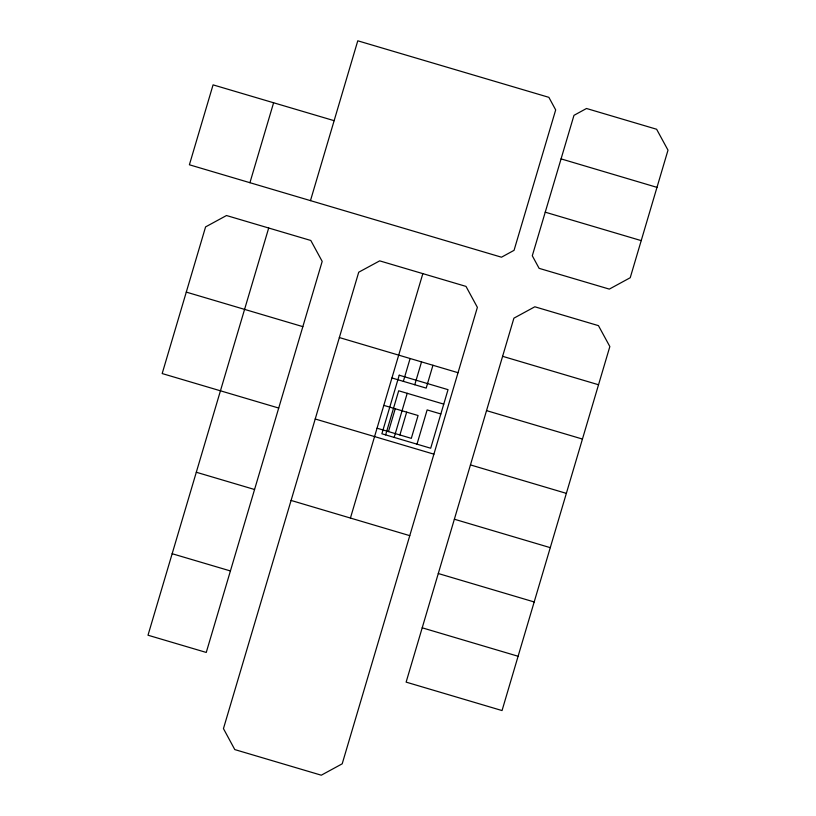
<?xml version="1.0" encoding="UTF-8"?>
<svg xmlns="http://www.w3.org/2000/svg" width="816" height="816" viewBox="0 0 816 816"><rect width="100%" height="100%" fill="white"/><g stroke="black" fill="none" stroke-linecap="round" stroke-linejoin="round"><path stroke-width="1.22" d="M334.132 120.676L213.068 84.864L189.394 164.781L249.931 182.702L273.605 102.765M268.699 228.001L148.002 635.215L206.254 652.443L322.187 261.395L310.804 240.475L226.491 215.526L205.581 226.909L162.18 373.555L278.715 408.051M310.468 200.634L357.775 40.8L548.872 97.339L555.686 109.915L514.049 250.339L501.483 257.203L249.931 182.702M315.221 418.996L358.724 272.207L379.685 260.865L465.997 286.396L477.38 307.357L342.2 763.817L321.29 775.2L234.784 749.578L223.451 728.606L315.221 418.996L433.898 454.165M385.642 434.887L398.687 390.782L443.751 404.124M388.477 431.593L395.24 408.755M403.349 381.347L410.111 358.51M394.159 437.407L407.215 393.302M399.901 434.969L406.664 412.131M414.773 384.734L421.535 361.896M432.949 365.272L426.187 388.11L391.935 377.971M416.996 444.169L427.135 409.918L440.834 413.967M518.099 656.258L502.044 710.563L406.123 682.125L513.907 318.169L534.827 306.785L598.454 325.645L609.848 346.555L518.099 656.258L422.209 627.81M350.431 518.048L422.841 273.625M561.071 158.885L532.297 255.775L539.111 268.342L609.317 289.109L630.227 277.726L667.998 150.164L656.615 129.244L586.5 108.487L573.974 115.342L561.071 158.885L656.982 187.364M545.231 212.18L641.223 240.618M502.615 356.317L598.526 384.754M186.283 292.108L302.848 326.645M339.334 337.549L458.021 372.698M486.52 410.621L582.451 439.059M383.826 405.379L418.078 415.517L411.315 438.355L377.063 428.206M470.455 464.916L566.355 493.364M454.369 519.221L550.29 547.658M196.299 472.25L254.551 489.498M291.077 500.443L409.785 535.663M438.294 573.526L534.205 601.963M172.145 553.717L230.398 570.945M399.218 375.207L381.878 433.775L430.695 448.229L448.035 389.66L399.218 375.207"/></g></svg>
